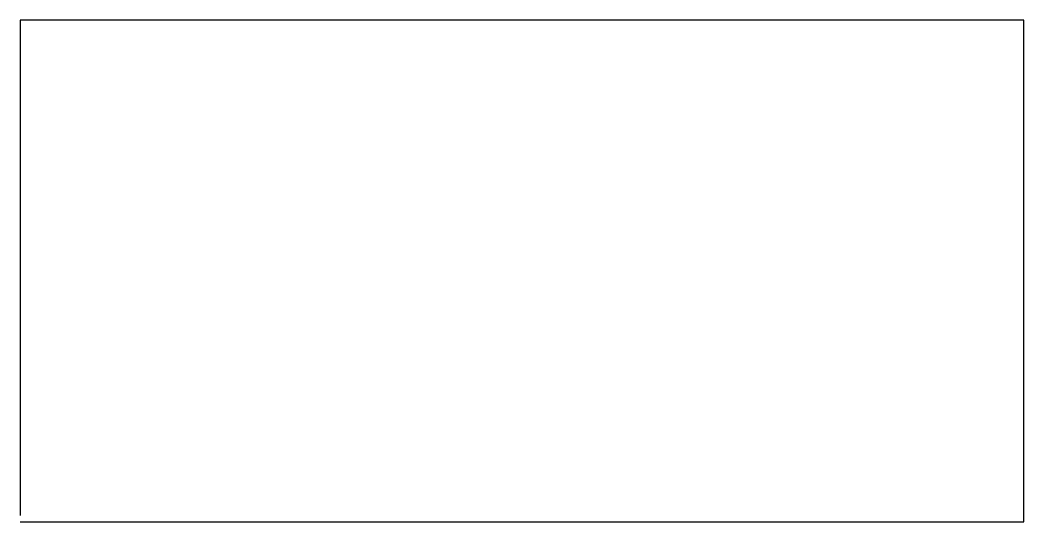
# Model space of a CAD drawing. Header units: millimetres. Extents: x 0 to 80, y 0 to 40.
import ezdxf

# ---------------------------------------------------------------- set-up
doc = ezdxf.new("R2010")
doc.units = ezdxf.units.MM

msp = doc.modelspace()

# ---------------------------------------------------------------- linework, layer by layer
for p, q in [((80, 40), (0, 40)), ((0, 40), (0, 0.5)), ((80, 0), (80, 40)), ((0, 0), (80, 0))]:
    msp.add_line(p, q)

doc.saveas('drawing.dxf')
